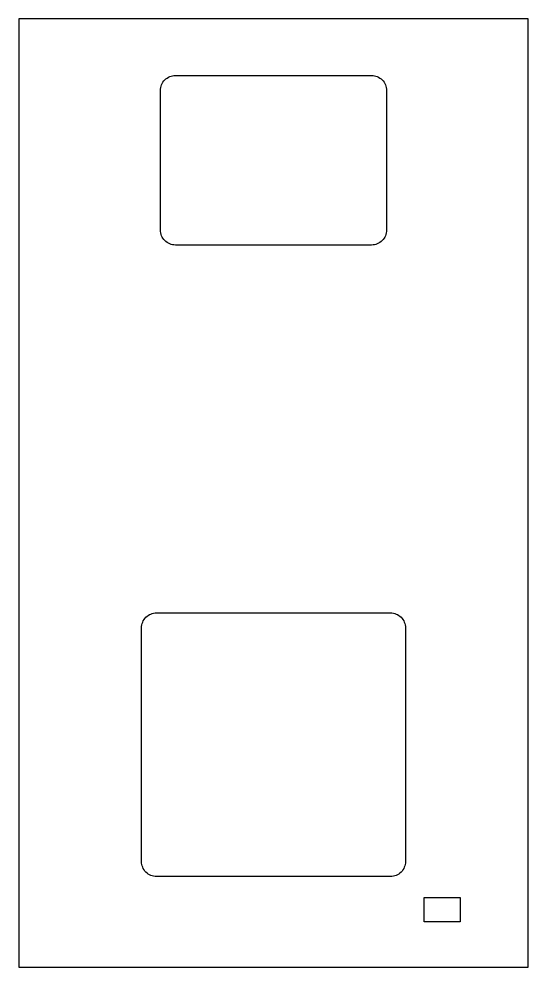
# Model space of a CAD drawing. Header units: millimetres. Extents: x 0 to 270, y 0 to 503.
import ezdxf

# ---------------------------------------------------------------- set-up
doc = ezdxf.new("R2010")
doc.units = ezdxf.units.MM
doc.layers.get('0').update_dxf_attribs({"linetype": 'CONTINUOUS'})

msp = doc.modelspace()

# ---------------------------------------------------------------- linework, layer by layer
for points in [[(0, 503.263), (0, 0), (270, 0), (270, 503.263)], [(215, 24), (215, 37), (234, 37), (234, 24)]]:
    msp.add_lwpolyline(points, close=True)
for points in [[(195, 465.263), (195, 391.263, -0.4142136), (187, 383.263), (83, 383.263, -0.4142136), (75, 391.263), (75, 465.263, -0.4142136), (83, 473.263), (187, 473.263, -0.4142136)], [(65, 56), (65, 180, -0.4142136), (73, 188), (197, 188, -0.4142136), (205, 180), (205, 56, -0.4142136), (197, 48), (73, 48, -0.4142136)]]:
    msp.add_lwpolyline(points, format="xyb", close=True)

doc.saveas('drawing.dxf')
